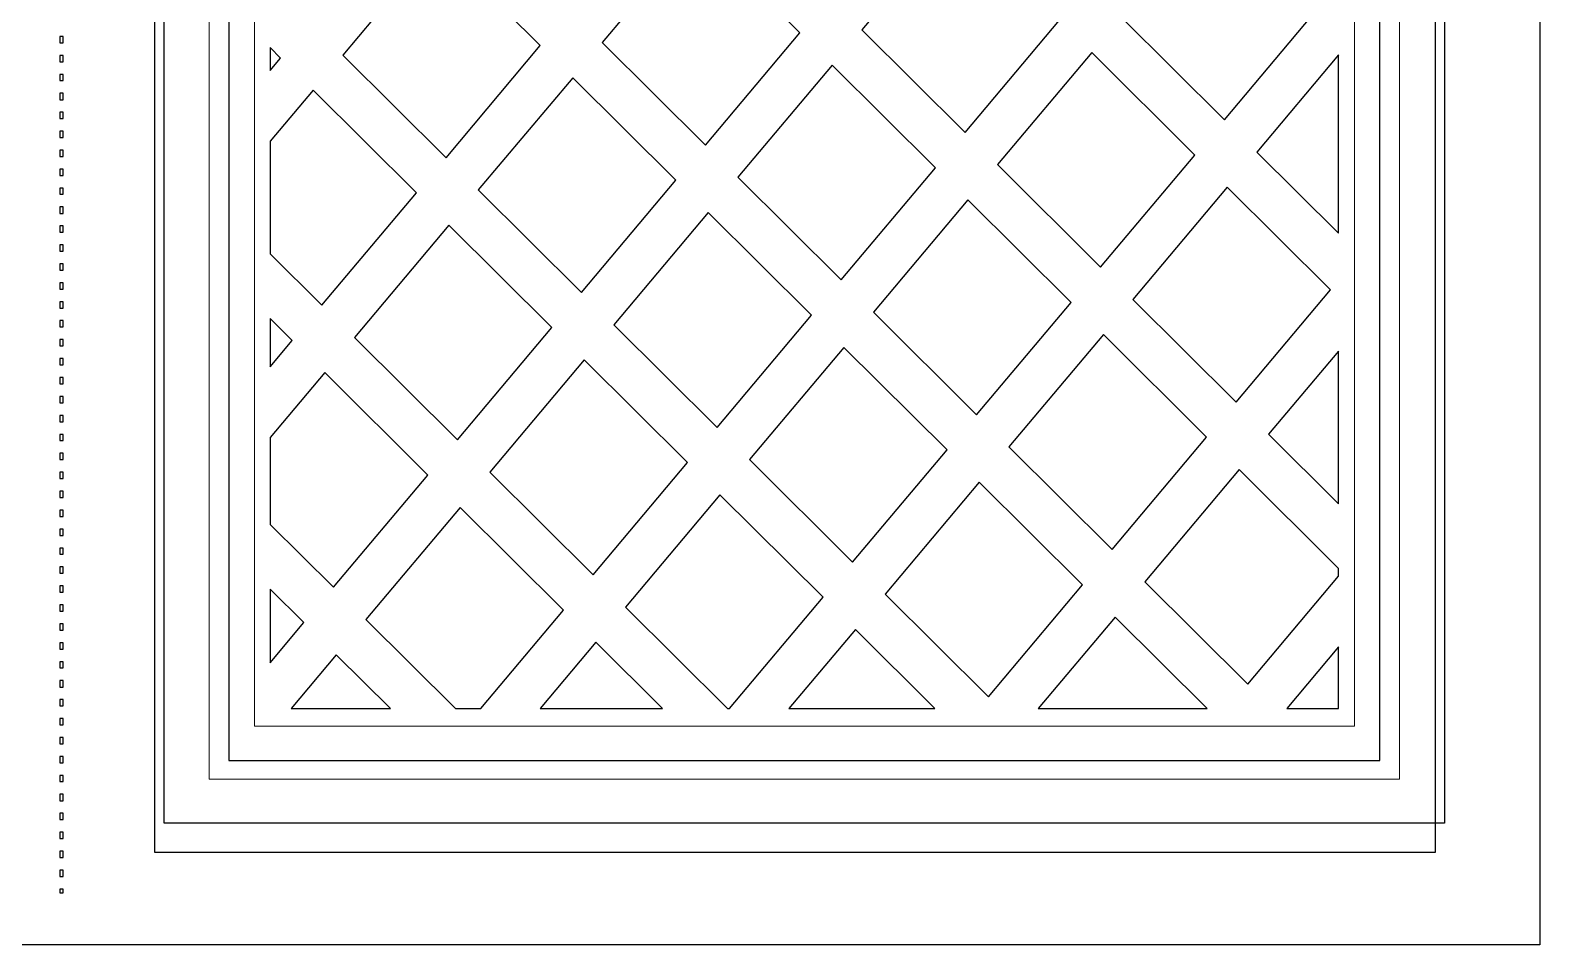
# Model space of a CAD drawing. Header units: centimetres. Extents: x -12.3 to 12.1, y -16.9 to 16.9.
# Drawn here: x -0.01 to 12.12, y -16.89 to -9.54 of the extents above; entities that cross this region are included whole.
import ezdxf

# ---------------------------------------------------------------- set-up
doc = ezdxf.new("R2010")
doc.units = ezdxf.units.CM
doc.header["$MEASUREMENT"] = 0
doc.layers.add('Layer 1', color=7, linetype='Continuous')

msp = doc.modelspace()

# ---------------------------------------------------------------- linework, layer by layer
at = {"layer": 'Layer 1', "lineweight": 25}
for points, knots in [([(-5.68327, -0.28138), (-8.8405, -0.28138), (-11.408, -2.71497), (-11.62151, -5.81613), (-11.62151, -5.81613), (-11.62151, -5.81613), (-11.63722, -5.81613), (-11.63722, -5.81613), (-11.63722, -5.81613), (-11.63722, -5.81613), (-11.63722, -16.88811), (-11.63722, -16.88811), (-11.63722, -16.88811), (-11.63722, -16.88811), (0.21198, -16.88811), (0.21198, -16.88811), (0.21198, -16.88811), (0.21198, -16.88811), (0.27068, -16.88811), (0.27068, -16.88811), (0.27068, -16.88811), (0.27068, -16.88811), (12.11988, -16.88811), (12.11988, -16.88811), (12.11988, -16.88811), (12.11988, -16.88811), (12.11988, -5.81613), (12.11988, -5.81613), (12.11988, -5.81613), (12.11988, -5.81613), (12.10417, -5.81613), (12.10417, -5.81613), (12.10417, -5.81613), (11.89065, -2.71496), (9.32316, -0.28138), (6.16593, -0.28138), (6.16593, -0.28138), (3.06202, -0.28138), (0.52932, -2.6329), (0.24174, -5.65904), (0.24174, -5.65904), (-0.0458, -2.63287), (-2.57933, -0.28138), (-5.68327, -0.28138)], [0, 0, 0, 0, 0.08333333, 0.08333333, 0.08333333, 0.08333333, 0.16666667, 0.16666667, 0.16666667, 0.16666667, 0.25, 0.25, 0.25, 0.25, 0.33333333, 0.33333333, 0.33333333, 0.33333333, 0.41666667, 0.41666667, 0.41666667, 0.41666667, 0.5, 0.5, 0.5, 0.5, 0.58333333, 0.58333333, 0.58333333, 0.58333333, 0.66666667, 0.66666667, 0.66666667, 0.66666667, 0.75, 0.75, 0.75, 0.75, 0.83333333, 0.83333333, 0.83333333, 0.83333333, 1, 1, 1, 1]), ([(6.21084, -1.43572), (3.48283, -1.43572), (1.26407, -3.55706), (1.07958, -6.26023), (1.07958, -6.26023), (1.07958, -6.26023), (1.06635, -6.26023), (1.06635, -6.26023), (1.06635, -6.26023), (1.06635, -6.26023), (1.06635, -15.91091), (1.06635, -15.91091), (1.06635, -15.91091), (1.06635, -15.91091), (11.35533, -15.91091), (11.35533, -15.91091), (11.35533, -15.91091), (11.35533, -15.91091), (11.35533, -6.26023), (11.35533, -6.26023), (11.35533, -6.26023), (11.35533, -6.26023), (11.3421, -6.26023), (11.3421, -6.26023), (11.3421, -6.26023), (11.15761, -3.55706), (8.93885, -1.43572), (6.21084, -1.43572)], [0, 0, 0, 0, 0.125, 0.125, 0.125, 0.125, 0.25, 0.25, 0.25, 0.25, 0.375, 0.375, 0.375, 0.375, 0.5, 0.5, 0.5, 0.5, 0.625, 0.625, 0.625, 0.625, 0.75, 0.75, 0.75, 0.75, 1, 1, 1, 1]), ([(6.13489, -1.67106), (3.40688, -1.67106), (1.18812, -3.7924), (1.00362, -6.49557), (1.00362, -6.49557), (1.00362, -6.49557), (0.99039, -6.49557), (0.99039, -6.49557), (0.99039, -6.49557), (0.99039, -6.49557), (0.99039, -16.14624), (0.99039, -16.14624), (0.99039, -16.14624), (0.99039, -16.14624), (11.27937, -16.14624), (11.27937, -16.14624), (11.27937, -16.14624), (11.27937, -16.14624), (11.27937, -6.49557), (11.27937, -6.49557), (11.27937, -6.49557), (11.27937, -6.49557), (11.26614, -6.49557), (11.26614, -6.49557), (11.26614, -6.49557), (11.08165, -3.7924), (8.86289, -1.67106), (6.13488, -1.67106), (6.13488, -1.67106), (6.13488, -1.67106), (6.13489, -1.67106), (6.13489, -1.67106)], [0, 0, 0, 0, 0.11111111, 0.11111111, 0.11111111, 0.11111111, 0.22222222, 0.22222222, 0.22222222, 0.22222222, 0.33333333, 0.33333333, 0.33333333, 0.33333333, 0.44444444, 0.44444444, 0.44444444, 0.44444444, 0.55555556, 0.55555556, 0.55555556, 0.55555556, 0.66666667, 0.66666667, 0.66666667, 0.66666667, 0.77777778, 0.77777778, 0.77777778, 0.77777778, 1, 1, 1, 1]), ([(6.21084, -1.93925), (8.66319, -1.93925), (10.65784, -3.91316), (10.82368, -6.42807), (10.82368, -6.42807), (10.82368, -6.42807), (10.83526, -6.42807), (10.83526, -6.42807), (10.83526, -6.42807), (10.83526, -6.42807), (10.83526, -15.40736), (10.83526, -15.40736), (10.83526, -15.40736), (10.83526, -15.40736), (1.58642, -15.40736), (1.58642, -15.40736), (1.58642, -15.40736), (1.58642, -15.40736), (1.58642, -6.42807), (1.58642, -6.42807), (1.58642, -6.42807), (1.58642, -6.42807), (1.598, -6.42807), (1.598, -6.42807), (1.598, -6.42807), (1.76385, -3.91316), (3.75849, -1.93925), (6.21085, -1.93925), (6.21085, -1.93925), (6.21085, -1.93925), (6.21084, -1.93925), (6.21084, -1.93925)], [0, 0, 0, 0, 0.11111111, 0.11111111, 0.11111111, 0.11111111, 0.22222222, 0.22222222, 0.22222222, 0.22222222, 0.33333333, 0.33333333, 0.33333333, 0.33333333, 0.44444444, 0.44444444, 0.44444444, 0.44444444, 0.55555556, 0.55555556, 0.55555556, 0.55555556, 0.66666667, 0.66666667, 0.66666667, 0.66666667, 0.77777778, 0.77777778, 0.77777778, 0.77777778, 1, 1, 1, 1]), ([(9.51621, -8.53059), (9.51621, -8.53059), (10.34469, -9.35576), (10.34469, -9.35576), (10.34469, -9.35576), (10.34469, -9.35576), (9.58649, -10.25782), (9.58649, -10.25782), (9.58649, -10.25782), (9.58649, -10.25782), (8.75719, -9.43348), (8.75719, -9.43348), (8.75719, -9.43348), (8.75719, -9.43348), (9.51621, -8.53059), (9.51621, -8.53059)], [0, 0, 0, 0, 0.2, 0.2, 0.2, 0.2, 0.4, 0.4, 0.4, 0.4, 0.6, 0.6, 0.6, 0.6, 1, 1, 1, 1]), ([(7.42931, -8.63311), (7.42931, -8.63311), (8.25944, -9.45745), (8.25944, -9.45745), (8.25944, -9.45745), (8.25944, -9.45745), (7.50124, -10.35869), (7.50124, -10.35869), (7.50124, -10.35869), (7.50124, -10.35869), (6.67194, -9.53435), (6.67194, -9.53435), (6.67194, -9.53435), (6.67194, -9.53435), (7.42931, -8.63311), (7.42931, -8.63311)], [0, 0, 0, 0, 0.2, 0.2, 0.2, 0.2, 0.4, 0.4, 0.4, 0.4, 0.6, 0.6, 0.6, 0.6, 1, 1, 1, 1]), ([(3.25799, -8.83569), (3.25799, -8.83569), (4.08812, -9.66086), (4.08812, -9.66086), (4.08812, -9.66086), (4.08812, -9.66086), (3.33075, -10.5621), (3.33075, -10.5621), (3.33075, -10.5621), (3.33075, -10.5621), (2.50062, -9.73693), (2.50062, -9.73693), (2.50062, -9.73693), (2.50062, -9.73693), (3.25799, -8.83569), (3.25799, -8.83569)], [0, 0, 0, 0, 0.2, 0.2, 0.2, 0.2, 0.4, 0.4, 0.4, 0.4, 0.6, 0.6, 0.6, 0.6, 1, 1, 1, 1]), ([(5.34489, -8.73399), (5.34489, -8.73399), (6.17337, -9.55833), (6.17337, -9.55833), (6.17337, -9.55833), (6.17337, -9.55833), (5.41517, -10.46122), (5.41517, -10.46122), (5.41517, -10.46122), (5.41517, -10.46122), (4.58669, -9.63688), (4.58669, -9.63688), (4.58669, -9.63688), (4.58669, -9.63688), (5.34489, -8.73399), (5.34489, -8.73399)], [0, 0, 0, 0, 0.2, 0.2, 0.2, 0.2, 0.4, 0.4, 0.4, 0.4, 0.6, 0.6, 0.6, 0.6, 1, 1, 1, 1]), ([(0.22851, -9.5881), (0.22851, -9.5881), (0.25497, -9.5881), (0.25497, -9.5881), (0.25497, -9.5881), (0.25497, -9.5881), (0.25497, -9.63853), (0.25497, -9.63853), (0.25497, -9.63853), (0.25497, -9.63853), (0.22851, -9.63853), (0.22851, -9.63853), (0.22851, -9.63853), (0.22851, -9.63853), (0.22851, -9.5881), (0.22851, -9.5881)], [0, 0, 0, 0, 0.2, 0.2, 0.2, 0.2, 0.4, 0.4, 0.4, 0.4, 0.6, 0.6, 0.6, 0.6, 1, 1, 1, 1]), ([(1.91854, -9.67739), (1.91854, -9.67739), (2.00205, -9.7609), (2.00205, -9.7609), (2.00205, -9.7609), (2.00205, -9.7609), (1.91854, -9.86095), (1.91854, -9.86095), (1.91854, -9.86095), (1.91854, -9.86095), (1.91854, -9.6774), (1.91854, -9.6774), (1.91854, -9.6774), (1.91854, -9.6774), (1.91854, -9.67739), (1.91854, -9.67739)], [0, 0, 0, 0, 0.2, 0.2, 0.2, 0.2, 0.4, 0.4, 0.4, 0.4, 0.6, 0.6, 0.6, 0.6, 1, 1, 1, 1]), ([(0.22851, -9.74023), (0.22851, -9.74023), (0.25497, -9.74023), (0.25497, -9.74023), (0.25497, -9.74023), (0.25497, -9.74023), (0.25497, -9.79066), (0.25497, -9.79066), (0.25497, -9.79066), (0.25497, -9.79066), (0.22851, -9.79066), (0.22851, -9.79066), (0.22851, -9.79066), (0.22851, -9.79066), (0.22851, -9.74023), (0.22851, -9.74023)], [0, 0, 0, 0, 0.2, 0.2, 0.2, 0.2, 0.4, 0.4, 0.4, 0.4, 0.6, 0.6, 0.6, 0.6, 1, 1, 1, 1]), ([(6.43382, -9.81712), (6.43382, -9.81712), (7.26395, -10.64229), (7.26395, -10.64229), (7.26395, -10.64229), (7.26395, -10.64229), (6.50493, -11.54435), (6.50493, -11.54435), (6.50493, -11.54435), (6.50493, -11.54435), (5.6748, -10.71918), (5.6748, -10.71918), (5.6748, -10.71918), (5.6748, -10.71918), (6.43382, -9.81711), (6.43382, -9.81711), (6.43382, -9.81711), (6.43382, -9.81711), (6.43382, -9.81712), (6.43382, -9.81712)], [0, 0, 0, 0, 0.16666667, 0.16666667, 0.16666667, 0.16666667, 0.33333333, 0.33333333, 0.33333333, 0.33333333, 0.5, 0.5, 0.5, 0.5, 0.66666667, 0.66666667, 0.66666667, 0.66666667, 1, 1, 1, 1]), ([(8.51989, -9.71625), (8.51989, -9.71625), (9.34837, -10.54059), (9.34837, -10.54059), (9.34837, -10.54059), (9.34837, -10.54059), (8.59017, -11.44266), (8.59017, -11.44266), (8.59017, -11.44266), (8.59017, -11.44266), (7.76169, -10.61749), (7.76169, -10.61749), (7.76169, -10.61749), (7.76169, -10.61749), (8.51989, -9.71626), (8.51989, -9.71626), (8.51989, -9.71626), (8.51989, -9.71626), (8.51989, -9.71625), (8.51989, -9.71625)], [0, 0, 0, 0, 0.16666667, 0.16666667, 0.16666667, 0.16666667, 0.33333333, 0.33333333, 0.33333333, 0.33333333, 0.5, 0.5, 0.5, 0.5, 0.66666667, 0.66666667, 0.66666667, 0.66666667, 1, 1, 1, 1]), ([(10.50261, -9.7361), (10.50261, -9.7361), (10.50261, -11.16816), (10.50261, -11.16816), (10.50261, -11.16816), (10.50261, -11.16816), (9.84694, -10.51662), (9.84694, -10.51662), (9.84694, -10.51662), (9.84694, -10.51662), (10.50261, -9.7361), (10.50261, -9.7361)], [0, 0, 0, 0, 0.25, 0.25, 0.25, 0.25, 0.5, 0.5, 0.5, 0.5, 1, 1, 1, 1]), ([(0.22851, -9.89237), (0.22851, -9.89237), (0.25497, -9.89237), (0.25497, -9.89237), (0.25497, -9.89237), (0.25497, -9.89237), (0.25497, -9.9428), (0.25497, -9.9428), (0.25497, -9.9428), (0.25497, -9.9428), (0.22851, -9.9428), (0.22851, -9.9428), (0.22851, -9.9428), (0.22851, -9.9428), (0.22851, -9.89237), (0.22851, -9.89237)], [0, 0, 0, 0, 0.2, 0.2, 0.2, 0.2, 0.4, 0.4, 0.4, 0.4, 0.6, 0.6, 0.6, 0.6, 1, 1, 1, 1]), ([(4.34857, -9.91965), (4.34857, -9.91965), (5.17705, -10.74317), (5.17705, -10.74317), (5.17705, -10.74317), (5.17705, -10.74317), (4.41885, -11.64524), (4.41885, -11.64524), (4.41885, -11.64524), (4.41885, -11.64524), (3.59037, -10.8209), (3.59037, -10.8209), (3.59037, -10.8209), (3.59037, -10.8209), (4.34857, -9.91966), (4.34857, -9.91966), (4.34857, -9.91966), (4.34857, -9.91966), (4.34857, -9.91965), (4.34857, -9.91965)], [0, 0, 0, 0, 0.16666667, 0.16666667, 0.16666667, 0.16666667, 0.33333333, 0.33333333, 0.33333333, 0.33333333, 0.5, 0.5, 0.5, 0.5, 0.66666667, 0.66666667, 0.66666667, 0.66666667, 1, 1, 1, 1]), ([(0.22851, -10.0445), (0.22851, -10.0445), (0.25497, -10.0445), (0.25497, -10.0445), (0.25497, -10.0445), (0.25497, -10.0445), (0.25497, -10.09576), (0.25497, -10.09576), (0.25497, -10.09576), (0.25497, -10.09576), (0.22851, -10.09576), (0.22851, -10.09576), (0.22851, -10.09576), (0.22851, -10.09576), (0.22851, -10.0445), (0.22851, -10.0445)], [0, 0, 0, 0, 0.2, 0.2, 0.2, 0.2, 0.4, 0.4, 0.4, 0.4, 0.6, 0.6, 0.6, 0.6, 1, 1, 1, 1]), ([(2.2625, -10.0197), (2.2625, -10.0197), (3.09263, -10.84569), (3.09263, -10.84569), (3.09263, -10.84569), (3.09263, -10.84569), (2.33361, -11.74776), (2.33361, -11.74776), (2.33361, -11.74776), (2.33361, -11.74776), (1.91854, -11.33517), (1.91854, -11.33517), (1.91854, -11.33517), (1.91854, -11.33517), (1.91854, -10.42897), (1.91854, -10.42897), (1.91854, -10.42897), (1.91854, -10.42897), (2.2625, -10.01969), (2.2625, -10.01969), (2.2625, -10.01969), (2.2625, -10.01969), (2.2625, -10.0197), (2.2625, -10.0197)], [0, 0, 0, 0, 0.14285714, 0.14285714, 0.14285714, 0.14285714, 0.28571429, 0.28571429, 0.28571429, 0.28571429, 0.42857143, 0.42857143, 0.42857143, 0.42857143, 0.57142857, 0.57142857, 0.57142857, 0.57142857, 0.71428571, 0.71428571, 0.71428571, 0.71428571, 1, 1, 1, 1]), ([(0.22851, -10.19664), (0.22851, -10.19664), (0.25497, -10.19664), (0.25497, -10.19664), (0.25497, -10.19664), (0.25497, -10.19664), (0.25497, -10.2479), (0.25497, -10.2479), (0.25497, -10.2479), (0.25497, -10.2479), (0.22851, -10.2479), (0.22851, -10.2479), (0.22851, -10.2479), (0.22851, -10.2479), (0.22851, -10.19664), (0.22851, -10.19664)], [0, 0, 0, 0, 0.2, 0.2, 0.2, 0.2, 0.4, 0.4, 0.4, 0.4, 0.6, 0.6, 0.6, 0.6, 1, 1, 1, 1]), ([(0.22851, -10.34877), (0.22851, -10.34877), (0.25497, -10.34877), (0.25497, -10.34877), (0.25497, -10.34877), (0.25497, -10.34877), (0.25497, -10.40003), (0.25497, -10.40003), (0.25497, -10.40003), (0.25497, -10.40003), (0.22851, -10.40003), (0.22851, -10.40003), (0.22851, -10.40003), (0.22851, -10.40003), (0.22851, -10.34877), (0.22851, -10.34877)], [0, 0, 0, 0, 0.2, 0.2, 0.2, 0.2, 0.4, 0.4, 0.4, 0.4, 0.6, 0.6, 0.6, 0.6, 1, 1, 1, 1]), ([(0.22851, -10.50173), (0.22851, -10.50173), (0.25497, -10.50173), (0.25497, -10.50173), (0.25497, -10.50173), (0.25497, -10.50173), (0.25497, -10.55217), (0.25497, -10.55217), (0.25497, -10.55217), (0.25497, -10.55217), (0.22851, -10.55217), (0.22851, -10.55217), (0.22851, -10.55217), (0.22851, -10.55217), (0.22851, -10.50173), (0.22851, -10.50173)], [0, 0, 0, 0, 0.2, 0.2, 0.2, 0.2, 0.4, 0.4, 0.4, 0.4, 0.6, 0.6, 0.6, 0.6, 1, 1, 1, 1]), ([(0.22851, -10.65387), (0.22851, -10.65387), (0.25497, -10.65387), (0.25497, -10.65387), (0.25497, -10.65387), (0.25497, -10.65387), (0.25497, -10.70431), (0.25497, -10.70431), (0.25497, -10.70431), (0.25497, -10.70431), (0.22851, -10.70431), (0.22851, -10.70431), (0.22851, -10.70431), (0.22851, -10.70431), (0.22851, -10.65387), (0.22851, -10.65387)], [0, 0, 0, 0, 0.2, 0.2, 0.2, 0.2, 0.4, 0.4, 0.4, 0.4, 0.6, 0.6, 0.6, 0.6, 1, 1, 1, 1]), ([(0.22851, -10.806), (0.22851, -10.806), (0.25497, -10.806), (0.25497, -10.806), (0.25497, -10.806), (0.25497, -10.806), (0.25497, -10.85644), (0.25497, -10.85644), (0.25497, -10.85644), (0.25497, -10.85644), (0.22851, -10.85644), (0.22851, -10.85644), (0.22851, -10.85644), (0.22851, -10.85644), (0.22851, -10.806), (0.22851, -10.806)], [0, 0, 0, 0, 0.2, 0.2, 0.2, 0.2, 0.4, 0.4, 0.4, 0.4, 0.6, 0.6, 0.6, 0.6, 1, 1, 1, 1]), ([(7.52357, -10.90109), (7.52357, -10.90109), (8.35287, -11.72543), (8.35287, -11.72543), (8.35287, -11.72543), (8.35287, -11.72543), (7.59467, -12.62832), (7.59467, -12.62832), (7.59467, -12.62832), (7.59467, -12.62832), (6.76537, -11.80315), (6.76537, -11.80315), (6.76537, -11.80315), (6.76537, -11.80315), (7.52357, -10.90108), (7.52357, -10.90108), (7.52357, -10.90108), (7.52357, -10.90108), (7.52357, -10.90109), (7.52357, -10.90109)], [0, 0, 0, 0, 0.16666667, 0.16666667, 0.16666667, 0.16666667, 0.33333333, 0.33333333, 0.33333333, 0.33333333, 0.5, 0.5, 0.5, 0.5, 0.66666667, 0.66666667, 0.66666667, 0.66666667, 1, 1, 1, 1]), ([(9.60882, -10.79939), (9.60882, -10.79939), (10.43812, -11.62456), (10.43812, -11.62456), (10.43812, -11.62456), (10.43812, -11.62456), (9.68075, -12.52579), (9.68075, -12.52579), (9.68075, -12.52579), (9.68075, -12.52579), (8.85062, -11.70145), (8.85062, -11.70145), (8.85062, -11.70145), (8.85062, -11.70145), (9.60882, -10.79938), (9.60882, -10.79938), (9.60882, -10.79938), (9.60882, -10.79938), (9.60882, -10.79939), (9.60882, -10.79939)], [0, 0, 0, 0, 0.16666667, 0.16666667, 0.16666667, 0.16666667, 0.33333333, 0.33333333, 0.33333333, 0.33333333, 0.5, 0.5, 0.5, 0.5, 0.66666667, 0.66666667, 0.66666667, 0.66666667, 1, 1, 1, 1]), ([(0.22851, -10.95814), (0.22851, -10.95814), (0.25497, -10.95814), (0.25497, -10.95814), (0.25497, -10.95814), (0.25497, -10.95814), (0.25497, -11.00941), (0.25497, -11.00941), (0.25497, -11.00941), (0.25497, -11.00941), (0.22851, -11.00941), (0.22851, -11.00941), (0.22851, -11.00941), (0.22851, -11.00941), (0.22851, -10.95814), (0.22851, -10.95814)], [0, 0, 0, 0, 0.2, 0.2, 0.2, 0.2, 0.4, 0.4, 0.4, 0.4, 0.6, 0.6, 0.6, 0.6, 1, 1, 1, 1]), ([(5.4375, -11.00196), (5.4375, -11.00196), (6.2668, -11.82795), (6.2668, -11.82795), (6.2668, -11.82795), (6.2668, -11.82795), (5.50943, -12.72919), (5.50943, -12.72919), (5.50943, -12.72919), (5.50943, -12.72919), (4.68013, -11.90402), (4.68013, -11.90402), (4.68013, -11.90402), (4.68013, -11.90402), (5.4375, -11.00196), (5.4375, -11.00196)], [0, 0, 0, 0, 0.2, 0.2, 0.2, 0.2, 0.4, 0.4, 0.4, 0.4, 0.6, 0.6, 0.6, 0.6, 1, 1, 1, 1]), ([(0.22851, -11.11027), (0.22851, -11.11027), (0.25497, -11.11027), (0.25497, -11.11027), (0.25497, -11.11027), (0.25497, -11.11027), (0.25497, -11.16154), (0.25497, -11.16154), (0.25497, -11.16154), (0.25497, -11.16154), (0.22851, -11.16154), (0.22851, -11.16154), (0.22851, -11.16154), (0.22851, -11.16154), (0.22851, -11.11027), (0.22851, -11.11027)], [0, 0, 0, 0, 0.2, 0.2, 0.2, 0.2, 0.4, 0.4, 0.4, 0.4, 0.6, 0.6, 0.6, 0.6, 1, 1, 1, 1]), ([(3.35225, -11.10449), (3.35225, -11.10449), (4.18155, -11.92801), (4.18155, -11.92801), (4.18155, -11.92801), (4.18155, -11.92801), (3.42335, -12.8309), (3.42335, -12.8309), (3.42335, -12.8309), (3.42335, -12.8309), (2.59405, -12.00656), (2.59405, -12.00656), (2.59405, -12.00656), (2.59405, -12.00656), (3.35225, -11.1045), (3.35225, -11.1045), (3.35225, -11.1045), (3.35225, -11.1045), (3.35225, -11.10449), (3.35225, -11.10449)], [0, 0, 0, 0, 0.16666667, 0.16666667, 0.16666667, 0.16666667, 0.33333333, 0.33333333, 0.33333333, 0.33333333, 0.5, 0.5, 0.5, 0.5, 0.66666667, 0.66666667, 0.66666667, 0.66666667, 1, 1, 1, 1]), ([(0.22851, -11.26241), (0.22851, -11.26241), (0.25497, -11.26241), (0.25497, -11.26241), (0.25497, -11.26241), (0.25497, -11.26241), (0.25497, -11.31368), (0.25497, -11.31368), (0.25497, -11.31368), (0.25497, -11.31368), (0.22851, -11.31368), (0.22851, -11.31368), (0.22851, -11.31368), (0.22851, -11.31368), (0.22851, -11.26241), (0.22851, -11.26241)], [0, 0, 0, 0, 0.2, 0.2, 0.2, 0.2, 0.4, 0.4, 0.4, 0.4, 0.6, 0.6, 0.6, 0.6, 1, 1, 1, 1]), ([(0.22851, -11.41537), (0.22851, -11.41537), (0.25497, -11.41537), (0.25497, -11.41537), (0.25497, -11.41537), (0.25497, -11.41537), (0.25497, -11.46581), (0.25497, -11.46581), (0.25497, -11.46581), (0.25497, -11.46581), (0.22851, -11.46581), (0.22851, -11.46581), (0.22851, -11.46581), (0.22851, -11.46581), (0.22851, -11.41537), (0.22851, -11.41537)], [0, 0, 0, 0, 0.2, 0.2, 0.2, 0.2, 0.4, 0.4, 0.4, 0.4, 0.6, 0.6, 0.6, 0.6, 1, 1, 1, 1]), ([(0.22851, -11.56751), (0.22851, -11.56751), (0.25497, -11.56751), (0.25497, -11.56751), (0.25497, -11.56751), (0.25497, -11.56751), (0.25497, -11.61795), (0.25497, -11.61795), (0.25497, -11.61795), (0.25497, -11.61795), (0.22851, -11.61795), (0.22851, -11.61795), (0.22851, -11.61795), (0.22851, -11.61795), (0.22851, -11.56751), (0.22851, -11.56751)], [0, 0, 0, 0, 0.2, 0.2, 0.2, 0.2, 0.4, 0.4, 0.4, 0.4, 0.6, 0.6, 0.6, 0.6, 1, 1, 1, 1]), ([(0.22851, -11.71964), (0.22851, -11.71964), (0.25497, -11.71964), (0.25497, -11.71964), (0.25497, -11.71964), (0.25497, -11.71964), (0.25497, -11.77008), (0.25497, -11.77008), (0.25497, -11.77008), (0.25497, -11.77008), (0.22851, -11.77008), (0.22851, -11.77008), (0.22851, -11.77008), (0.22851, -11.77008), (0.22851, -11.71964), (0.22851, -11.71964)], [0, 0, 0, 0, 0.2, 0.2, 0.2, 0.2, 0.4, 0.4, 0.4, 0.4, 0.6, 0.6, 0.6, 0.6, 1, 1, 1, 1]), ([(0.22851, -11.87178), (0.22851, -11.87178), (0.25497, -11.87178), (0.25497, -11.87178), (0.25497, -11.87178), (0.25497, -11.87178), (0.25497, -11.92222), (0.25497, -11.92222), (0.25497, -11.92222), (0.25497, -11.92222), (0.22851, -11.92222), (0.22851, -11.92222), (0.22851, -11.92222), (0.22851, -11.92222), (0.22851, -11.87178), (0.22851, -11.87178)], [0, 0, 0, 0, 0.2, 0.2, 0.2, 0.2, 0.4, 0.4, 0.4, 0.4, 0.6, 0.6, 0.6, 0.6, 1, 1, 1, 1]), ([(1.91854, -11.85524), (1.91854, -11.85524), (2.09548, -12.03135), (2.09548, -12.03135), (2.09548, -12.03135), (2.09548, -12.03135), (1.91854, -12.24219), (1.91854, -12.24219), (1.91854, -12.24219), (1.91854, -12.24219), (1.91854, -11.85524), (1.91854, -11.85524)], [0, 0, 0, 0, 0.25, 0.25, 0.25, 0.25, 0.5, 0.5, 0.5, 0.5, 1, 1, 1, 1]), ([(8.61332, -11.98423), (8.61332, -11.98423), (9.44262, -12.8094), (9.44262, -12.8094), (9.44262, -12.8094), (9.44262, -12.8094), (8.6836, -13.71147), (8.6836, -13.71147), (8.6836, -13.71147), (8.6836, -13.71147), (7.8543, -12.88713), (7.8543, -12.88713), (7.8543, -12.88713), (7.8543, -12.88713), (8.61332, -11.98424), (8.61332, -11.98424), (8.61332, -11.98424), (8.61332, -11.98424), (8.61332, -11.98423), (8.61332, -11.98423)], [0, 0, 0, 0, 0.16666667, 0.16666667, 0.16666667, 0.16666667, 0.33333333, 0.33333333, 0.33333333, 0.33333333, 0.5, 0.5, 0.5, 0.5, 0.66666667, 0.66666667, 0.66666667, 0.66666667, 1, 1, 1, 1]), ([(0.22851, -12.02392), (0.22851, -12.02392), (0.25497, -12.02392), (0.25497, -12.02392), (0.25497, -12.02392), (0.25497, -12.02392), (0.25497, -12.07518), (0.25497, -12.07518), (0.25497, -12.07518), (0.25497, -12.07518), (0.22851, -12.07518), (0.22851, -12.07518), (0.22851, -12.07518), (0.22851, -12.07518), (0.22851, -12.02392), (0.22851, -12.02392)], [0, 0, 0, 0, 0.2, 0.2, 0.2, 0.2, 0.4, 0.4, 0.4, 0.4, 0.6, 0.6, 0.6, 0.6, 1, 1, 1, 1]), ([(6.52725, -12.08675), (6.52725, -12.08675), (7.35655, -12.91027), (7.35655, -12.91027), (7.35655, -12.91027), (7.35655, -12.91027), (6.59835, -13.81233), (6.59835, -13.81233), (6.59835, -13.81233), (6.59835, -13.81233), (5.76905, -12.98799), (5.76905, -12.98799), (5.76905, -12.98799), (5.76905, -12.98799), (6.52725, -12.08675), (6.52725, -12.08675)], [0, 0, 0, 0, 0.2, 0.2, 0.2, 0.2, 0.4, 0.4, 0.4, 0.4, 0.6, 0.6, 0.6, 0.6, 1, 1, 1, 1]), ([(10.50261, -12.11652), (10.50261, -12.11652), (10.50261, -13.34435), (10.50261, -13.34435), (10.50261, -13.34435), (10.50261, -13.34435), (9.94037, -12.78459), (9.94037, -12.78459), (9.94037, -12.78459), (9.94037, -12.78459), (10.50261, -12.11652), (10.50261, -12.11652)], [0, 0, 0, 0, 0.25, 0.25, 0.25, 0.25, 0.5, 0.5, 0.5, 0.5, 1, 1, 1, 1]), ([(0.22851, -12.17605), (0.22851, -12.17605), (0.25497, -12.17605), (0.25497, -12.17605), (0.25497, -12.17605), (0.25497, -12.17605), (0.25497, -12.22731), (0.25497, -12.22731), (0.25497, -12.22731), (0.25497, -12.22731), (0.22851, -12.22731), (0.22851, -12.22731), (0.22851, -12.22731), (0.22851, -12.22731), (0.22851, -12.17605), (0.22851, -12.17605)], [0, 0, 0, 0, 0.2, 0.2, 0.2, 0.2, 0.4, 0.4, 0.4, 0.4, 0.6, 0.6, 0.6, 0.6, 1, 1, 1, 1]), ([(4.442, -12.1868), (4.442, -12.1868), (5.2713, -13.01279), (5.2713, -13.01279), (5.2713, -13.01279), (5.2713, -13.01279), (4.51228, -13.91485), (4.51228, -13.91485), (4.51228, -13.91485), (4.51228, -13.91485), (3.68298, -13.08968), (3.68298, -13.08968), (3.68298, -13.08968), (3.68298, -13.08968), (4.442, -12.18679), (4.442, -12.18679), (4.442, -12.18679), (4.442, -12.18679), (4.442, -12.1868), (4.442, -12.1868)], [0, 0, 0, 0, 0.16666667, 0.16666667, 0.16666667, 0.16666667, 0.33333333, 0.33333333, 0.33333333, 0.33333333, 0.5, 0.5, 0.5, 0.5, 0.66666667, 0.66666667, 0.66666667, 0.66666667, 1, 1, 1, 1]), ([(0.22851, -12.32901), (0.22851, -12.32901), (0.25497, -12.32901), (0.25497, -12.32901), (0.25497, -12.32901), (0.25497, -12.32901), (0.25497, -12.37944), (0.25497, -12.37944), (0.25497, -12.37944), (0.25497, -12.37944), (0.22851, -12.37944), (0.22851, -12.37944), (0.22851, -12.37944), (0.22851, -12.37944), (0.22851, -12.32901), (0.22851, -12.32901)], [0, 0, 0, 0, 0.2, 0.2, 0.2, 0.2, 0.4, 0.4, 0.4, 0.4, 0.6, 0.6, 0.6, 0.6, 1, 1, 1, 1]), ([(2.35593, -12.28933), (2.35593, -12.28933), (3.18523, -13.11367), (3.18523, -13.11367), (3.18523, -13.11367), (3.18523, -13.11367), (2.42703, -14.01491), (2.42703, -14.01491), (2.42703, -14.01491), (2.42703, -14.01491), (1.91853, -13.50972), (1.91853, -13.50972), (1.91853, -13.50972), (1.91853, -13.50972), (1.91853, -12.81023), (1.91853, -12.81023), (1.91853, -12.81023), (1.91853, -12.81023), (2.35592, -12.28933), (2.35592, -12.28933), (2.35592, -12.28933), (2.35592, -12.28933), (2.35593, -12.28933), (2.35593, -12.28933)], [0, 0, 0, 0, 0.14285714, 0.14285714, 0.14285714, 0.14285714, 0.28571429, 0.28571429, 0.28571429, 0.28571429, 0.42857143, 0.42857143, 0.42857143, 0.42857143, 0.57142857, 0.57142857, 0.57142857, 0.57142857, 0.71428571, 0.71428571, 0.71428571, 0.71428571, 1, 1, 1, 1]), ([(0.22851, -12.48115), (0.22851, -12.48115), (0.25497, -12.48115), (0.25497, -12.48115), (0.25497, -12.48115), (0.25497, -12.48115), (0.25497, -12.53158), (0.25497, -12.53158), (0.25497, -12.53158), (0.25497, -12.53158), (0.22851, -12.53158), (0.22851, -12.53158), (0.22851, -12.53158), (0.22851, -12.53158), (0.22851, -12.48115), (0.22851, -12.48115)], [0, 0, 0, 0, 0.2, 0.2, 0.2, 0.2, 0.4, 0.4, 0.4, 0.4, 0.6, 0.6, 0.6, 0.6, 1, 1, 1, 1]), ([(0.22851, -12.63329), (0.22851, -12.63329), (0.25497, -12.63329), (0.25497, -12.63329), (0.25497, -12.63329), (0.25497, -12.63329), (0.25497, -12.68372), (0.25497, -12.68372), (0.25497, -12.68372), (0.25497, -12.68372), (0.22851, -12.68372), (0.22851, -12.68372), (0.22851, -12.68372), (0.22851, -12.68372), (0.22851, -12.63329), (0.22851, -12.63329)], [0, 0, 0, 0, 0.2, 0.2, 0.2, 0.2, 0.4, 0.4, 0.4, 0.4, 0.6, 0.6, 0.6, 0.6, 1, 1, 1, 1]), ([(0.22851, -12.78542), (0.22851, -12.78542), (0.25497, -12.78542), (0.25497, -12.78542), (0.25497, -12.78542), (0.25497, -12.78542), (0.25497, -12.83585), (0.25497, -12.83585), (0.25497, -12.83585), (0.25497, -12.83585), (0.22851, -12.83585), (0.22851, -12.83585), (0.22851, -12.83585), (0.22851, -12.83585), (0.22851, -12.78542), (0.22851, -12.78542)], [0, 0, 0, 0, 0.2, 0.2, 0.2, 0.2, 0.4, 0.4, 0.4, 0.4, 0.6, 0.6, 0.6, 0.6, 1, 1, 1, 1]), ([(0.22851, -12.93756), (0.22851, -12.93756), (0.25497, -12.93756), (0.25497, -12.93756), (0.25497, -12.93756), (0.25497, -12.93756), (0.25497, -12.98882), (0.25497, -12.98882), (0.25497, -12.98882), (0.25497, -12.98882), (0.22851, -12.98882), (0.22851, -12.98882), (0.22851, -12.98882), (0.22851, -12.98882), (0.22851, -12.93756), (0.22851, -12.93756)], [0, 0, 0, 0, 0.2, 0.2, 0.2, 0.2, 0.4, 0.4, 0.4, 0.4, 0.6, 0.6, 0.6, 0.6, 1, 1, 1, 1]), ([(0.22851, -13.08969), (0.22851, -13.08969), (0.25497, -13.08969), (0.25497, -13.08969), (0.25497, -13.08969), (0.25497, -13.08969), (0.25497, -13.14095), (0.25497, -13.14095), (0.25497, -13.14095), (0.25497, -13.14095), (0.22851, -13.14095), (0.22851, -13.14095), (0.22851, -13.14095), (0.22851, -13.14095), (0.22851, -13.08969), (0.22851, -13.08969)], [0, 0, 0, 0, 0.2, 0.2, 0.2, 0.2, 0.4, 0.4, 0.4, 0.4, 0.6, 0.6, 0.6, 0.6, 1, 1, 1, 1]), ([(9.70307, -13.06819), (9.70307, -13.06819), (10.50261, -13.8636), (10.50261, -13.8636), (10.50261, -13.8636), (10.50261, -13.8636), (10.50261, -13.92644), (10.50261, -13.92644), (10.50261, -13.92644), (10.50261, -13.92644), (9.77335, -14.7946), (9.77335, -14.7946), (9.77335, -14.7946), (9.77335, -14.7946), (8.94487, -13.97026), (8.94487, -13.97026), (8.94487, -13.97026), (8.94487, -13.97026), (9.70307, -13.06819), (9.70307, -13.06819)], [0, 0, 0, 0, 0.16666667, 0.16666667, 0.16666667, 0.16666667, 0.33333333, 0.33333333, 0.33333333, 0.33333333, 0.5, 0.5, 0.5, 0.5, 0.66666667, 0.66666667, 0.66666667, 0.66666667, 1, 1, 1, 1]), ([(7.61617, -13.16907), (7.61617, -13.16907), (8.4463, -13.99424), (8.4463, -13.99424), (8.4463, -13.99424), (8.4463, -13.99424), (7.68893, -14.89631), (7.68893, -14.89631), (7.68893, -14.89631), (7.68893, -14.89631), (6.8588, -14.07031), (6.8588, -14.07031), (6.8588, -14.07031), (6.8588, -14.07031), (7.61617, -13.16908), (7.61617, -13.16908), (7.61617, -13.16908), (7.61617, -13.16908), (7.61617, -13.16907), (7.61617, -13.16907)], [0, 0, 0, 0, 0.16666667, 0.16666667, 0.16666667, 0.16666667, 0.33333333, 0.33333333, 0.33333333, 0.33333333, 0.5, 0.5, 0.5, 0.5, 0.66666667, 0.66666667, 0.66666667, 0.66666667, 1, 1, 1, 1]), ([(0.22851, -13.24265), (0.22851, -13.24265), (0.25497, -13.24265), (0.25497, -13.24265), (0.25497, -13.24265), (0.25497, -13.24265), (0.25497, -13.29308), (0.25497, -13.29308), (0.25497, -13.29308), (0.25497, -13.29308), (0.22851, -13.29308), (0.22851, -13.29308), (0.22851, -13.29308), (0.22851, -13.29308), (0.22851, -13.24265), (0.22851, -13.24265)], [0, 0, 0, 0, 0.2, 0.2, 0.2, 0.2, 0.4, 0.4, 0.4, 0.4, 0.6, 0.6, 0.6, 0.6, 1, 1, 1, 1]), ([(5.53175, -13.27159), (5.53175, -13.27159), (6.36023, -14.09511), (6.36023, -14.09511), (6.36023, -14.09511), (6.36023, -14.09511), (5.60865, -14.9889), (5.60865, -14.9889), (5.60865, -14.9889), (5.60865, -14.9889), (5.59377, -14.9889), (5.59377, -14.9889), (5.59377, -14.9889), (5.59377, -14.9889), (4.77356, -14.17365), (4.77356, -14.17365), (4.77356, -14.17365), (4.77356, -14.17365), (5.53176, -13.27159), (5.53176, -13.27159), (5.53176, -13.27159), (5.53176, -13.27159), (5.53175, -13.27159), (5.53175, -13.27159)], [0, 0, 0, 0, 0.14285714, 0.14285714, 0.14285714, 0.14285714, 0.28571429, 0.28571429, 0.28571429, 0.28571429, 0.42857143, 0.42857143, 0.42857143, 0.42857143, 0.57142857, 0.57142857, 0.57142857, 0.57142857, 0.71428571, 0.71428571, 0.71428571, 0.71428571, 1, 1, 1, 1]), ([(0.22851, -13.39479), (0.22851, -13.39479), (0.25497, -13.39479), (0.25497, -13.39479), (0.25497, -13.39479), (0.25497, -13.39479), (0.25497, -13.44522), (0.25497, -13.44522), (0.25497, -13.44522), (0.25497, -13.44522), (0.22851, -13.44522), (0.22851, -13.44522), (0.22851, -13.44522), (0.22851, -13.44522), (0.22851, -13.39479), (0.22851, -13.39479)], [0, 0, 0, 0, 0.2, 0.2, 0.2, 0.2, 0.4, 0.4, 0.4, 0.4, 0.6, 0.6, 0.6, 0.6, 1, 1, 1, 1]), ([(3.44485, -13.37246), (3.44485, -13.37246), (4.27498, -14.19763), (4.27498, -14.19763), (4.27498, -14.19763), (4.27498, -14.19763), (3.61021, -14.9889), (3.61021, -14.9889), (3.61021, -14.9889), (3.61021, -14.9889), (3.40598, -14.9889), (3.40598, -14.9889), (3.40598, -14.9889), (3.40598, -14.9889), (2.68747, -14.2737), (2.68747, -14.2737), (2.68747, -14.2737), (2.68747, -14.2737), (3.44484, -13.37246), (3.44484, -13.37246), (3.44484, -13.37246), (3.44484, -13.37246), (3.44485, -13.37246), (3.44485, -13.37246)], [0, 0, 0, 0, 0.14285714, 0.14285714, 0.14285714, 0.14285714, 0.28571429, 0.28571429, 0.28571429, 0.28571429, 0.42857143, 0.42857143, 0.42857143, 0.42857143, 0.57142857, 0.57142857, 0.57142857, 0.57142857, 0.71428571, 0.71428571, 0.71428571, 0.71428571, 1, 1, 1, 1]), ([(0.22851, -13.54692), (0.22851, -13.54692), (0.25497, -13.54692), (0.25497, -13.54692), (0.25497, -13.54692), (0.25497, -13.54692), (0.25497, -13.59735), (0.25497, -13.59735), (0.25497, -13.59735), (0.25497, -13.59735), (0.22851, -13.59735), (0.22851, -13.59735), (0.22851, -13.59735), (0.22851, -13.59735), (0.22851, -13.54692), (0.22851, -13.54692)], [0, 0, 0, 0, 0.2, 0.2, 0.2, 0.2, 0.4, 0.4, 0.4, 0.4, 0.6, 0.6, 0.6, 0.6, 1, 1, 1, 1]), ([(0.22851, -13.69906), (0.22851, -13.69906), (0.25497, -13.69906), (0.25497, -13.69906), (0.25497, -13.69906), (0.25497, -13.69906), (0.25497, -13.74949), (0.25497, -13.74949), (0.25497, -13.74949), (0.25497, -13.74949), (0.22851, -13.74949), (0.22851, -13.74949), (0.22851, -13.74949), (0.22851, -13.74949), (0.22851, -13.69906), (0.22851, -13.69906)], [0, 0, 0, 0, 0.2, 0.2, 0.2, 0.2, 0.4, 0.4, 0.4, 0.4, 0.6, 0.6, 0.6, 0.6, 1, 1, 1, 1]), ([(0.22851, -13.85119), (0.22851, -13.85119), (0.25497, -13.85119), (0.25497, -13.85119), (0.25497, -13.85119), (0.25497, -13.85119), (0.25497, -13.90245), (0.25497, -13.90245), (0.25497, -13.90245), (0.25497, -13.90245), (0.22851, -13.90245), (0.22851, -13.90245), (0.22851, -13.90245), (0.22851, -13.90245), (0.22851, -13.85119), (0.22851, -13.85119)], [0, 0, 0, 0, 0.2, 0.2, 0.2, 0.2, 0.4, 0.4, 0.4, 0.4, 0.6, 0.6, 0.6, 0.6, 1, 1, 1, 1]), ([(0.22851, -14.00333), (0.22851, -14.00333), (0.25497, -14.00333), (0.25497, -14.00333), (0.25497, -14.00333), (0.25497, -14.00333), (0.25497, -14.05459), (0.25497, -14.05459), (0.25497, -14.05459), (0.25497, -14.05459), (0.22851, -14.05459), (0.22851, -14.05459), (0.22851, -14.05459), (0.22851, -14.05459), (0.22851, -14.00333), (0.22851, -14.00333)], [0, 0, 0, 0, 0.2, 0.2, 0.2, 0.2, 0.4, 0.4, 0.4, 0.4, 0.6, 0.6, 0.6, 0.6, 1, 1, 1, 1]), ([(1.91854, -14.02979), (1.91854, -14.02979), (2.18891, -14.29851), (2.18891, -14.29851), (2.18891, -14.29851), (2.18891, -14.29851), (1.91854, -14.62097), (1.91854, -14.62097), (1.91854, -14.62097), (1.91854, -14.62097), (1.91854, -14.02979), (1.91854, -14.02979)], [0, 0, 0, 0, 0.25, 0.25, 0.25, 0.25, 0.5, 0.5, 0.5, 0.5, 1, 1, 1, 1]), ([(0.22851, -14.15629), (0.22851, -14.15629), (0.25497, -14.15629), (0.25497, -14.15629), (0.25497, -14.15629), (0.25497, -14.15629), (0.25497, -14.20673), (0.25497, -14.20673), (0.25497, -14.20673), (0.25497, -14.20673), (0.22851, -14.20673), (0.22851, -14.20673), (0.22851, -14.20673), (0.22851, -14.20673), (0.22851, -14.15629), (0.22851, -14.15629)], [0, 0, 0, 0, 0.2, 0.2, 0.2, 0.2, 0.4, 0.4, 0.4, 0.4, 0.6, 0.6, 0.6, 0.6, 1, 1, 1, 1]), ([(0.22851, -14.30843), (0.22851, -14.30843), (0.25497, -14.30843), (0.25497, -14.30843), (0.25497, -14.30843), (0.25497, -14.30843), (0.25497, -14.35887), (0.25497, -14.35887), (0.25497, -14.35887), (0.25497, -14.35887), (0.22851, -14.35887), (0.22851, -14.35887), (0.22851, -14.35887), (0.22851, -14.35887), (0.22851, -14.30843), (0.22851, -14.30843)], [0, 0, 0, 0, 0.2, 0.2, 0.2, 0.2, 0.4, 0.4, 0.4, 0.4, 0.6, 0.6, 0.6, 0.6, 1, 1, 1, 1]), ([(8.70675, -14.25386), (8.70675, -14.25386), (9.44593, -14.9889), (9.44593, -14.9889), (9.44593, -14.9889), (9.44593, -14.9889), (8.08829, -14.9889), (8.08829, -14.9889), (8.08829, -14.9889), (8.08829, -14.9889), (8.70675, -14.25386), (8.70675, -14.25386)], [0, 0, 0, 0, 0.25, 0.25, 0.25, 0.25, 0.5, 0.5, 0.5, 0.5, 1, 1, 1, 1]), ([(6.62068, -14.3539), (6.62068, -14.3539), (7.25899, -14.9889), (7.25899, -14.9889), (7.25899, -14.9889), (7.25899, -14.9889), (6.08656, -14.9889), (6.08656, -14.9889), (6.08656, -14.9889), (6.08656, -14.9889), (6.62069, -14.3539), (6.62069, -14.3539), (6.62069, -14.3539), (6.62069, -14.3539), (6.62068, -14.3539), (6.62068, -14.3539)], [0, 0, 0, 0, 0.2, 0.2, 0.2, 0.2, 0.4, 0.4, 0.4, 0.4, 0.6, 0.6, 0.6, 0.6, 1, 1, 1, 1]), ([(0.22851, -14.46056), (0.22851, -14.46056), (0.25497, -14.46056), (0.25497, -14.46056), (0.25497, -14.46056), (0.25497, -14.46056), (0.25497, -14.511), (0.25497, -14.511), (0.25497, -14.511), (0.25497, -14.511), (0.22851, -14.511), (0.22851, -14.511), (0.22851, -14.511), (0.22851, -14.511), (0.22851, -14.46056), (0.22851, -14.46056)], [0, 0, 0, 0, 0.2, 0.2, 0.2, 0.2, 0.4, 0.4, 0.4, 0.4, 0.6, 0.6, 0.6, 0.6, 1, 1, 1, 1]), ([(4.53543, -14.45643), (4.53543, -14.45643), (5.07038, -14.9889), (5.07038, -14.9889), (5.07038, -14.9889), (5.07038, -14.9889), (4.08729, -14.9889), (4.08729, -14.9889), (4.08729, -14.9889), (4.08729, -14.9889), (4.53543, -14.45643), (4.53543, -14.45643)], [0, 0, 0, 0, 0.25, 0.25, 0.25, 0.25, 0.5, 0.5, 0.5, 0.5, 1, 1, 1, 1]), ([(10.50261, -14.49446), (10.50261, -14.49446), (10.50261, -14.9889), (10.50261, -14.9889), (10.50261, -14.9889), (10.50261, -14.9889), (10.08754, -14.9889), (10.08754, -14.9889), (10.08754, -14.9889), (10.08754, -14.9889), (10.50261, -14.49446), (10.50261, -14.49446)], [0, 0, 0, 0, 0.25, 0.25, 0.25, 0.25, 0.5, 0.5, 0.5, 0.5, 1, 1, 1, 1]), ([(0.22851, -14.6127), (0.22851, -14.6127), (0.25497, -14.6127), (0.25497, -14.6127), (0.25497, -14.6127), (0.25497, -14.6127), (0.25497, -14.66314), (0.25497, -14.66314), (0.25497, -14.66314), (0.25497, -14.66314), (0.22851, -14.66314), (0.22851, -14.66314), (0.22851, -14.66314), (0.22851, -14.66314), (0.22851, -14.6127), (0.22851, -14.6127)], [0, 0, 0, 0, 0.2, 0.2, 0.2, 0.2, 0.4, 0.4, 0.4, 0.4, 0.6, 0.6, 0.6, 0.6, 1, 1, 1, 1]), ([(2.44936, -14.5573), (2.44936, -14.5573), (2.88344, -14.9889), (2.88344, -14.9889), (2.88344, -14.9889), (2.88344, -14.9889), (2.08556, -14.9889), (2.08556, -14.9889), (2.08556, -14.9889), (2.08556, -14.9889), (2.44936, -14.5573), (2.44936, -14.5573)], [0, 0, 0, 0, 0.25, 0.25, 0.25, 0.25, 0.5, 0.5, 0.5, 0.5, 1, 1, 1, 1]), ([(0.22851, -14.76483), (0.22851, -14.76483), (0.25497, -14.76483), (0.25497, -14.76483), (0.25497, -14.76483), (0.25497, -14.76483), (0.25497, -14.8161), (0.25497, -14.8161), (0.25497, -14.8161), (0.25497, -14.8161), (0.22851, -14.8161), (0.22851, -14.8161), (0.22851, -14.8161), (0.22851, -14.8161), (0.22851, -14.76483), (0.22851, -14.76483)], [0, 0, 0, 0, 0.2, 0.2, 0.2, 0.2, 0.4, 0.4, 0.4, 0.4, 0.6, 0.6, 0.6, 0.6, 1, 1, 1, 1]), ([(0.22851, -14.91697), (0.22851, -14.91697), (0.25497, -14.91697), (0.25497, -14.91697), (0.25497, -14.91697), (0.25497, -14.91697), (0.25497, -14.96824), (0.25497, -14.96824), (0.25497, -14.96824), (0.25497, -14.96824), (0.22851, -14.96824), (0.22851, -14.96824), (0.22851, -14.96824), (0.22851, -14.96824), (0.22851, -14.91697), (0.22851, -14.91697)], [0, 0, 0, 0, 0.2, 0.2, 0.2, 0.2, 0.4, 0.4, 0.4, 0.4, 0.6, 0.6, 0.6, 0.6, 1, 1, 1, 1]), ([(0.22851, -15.06993), (0.22851, -15.06993), (0.25497, -15.06993), (0.25497, -15.06993), (0.25497, -15.06993), (0.25497, -15.06993), (0.25497, -15.12037), (0.25497, -15.12037), (0.25497, -15.12037), (0.25497, -15.12037), (0.22851, -15.12037), (0.22851, -15.12037), (0.22851, -15.12037), (0.22851, -15.12037), (0.22851, -15.06993), (0.22851, -15.06993)], [0, 0, 0, 0, 0.2, 0.2, 0.2, 0.2, 0.4, 0.4, 0.4, 0.4, 0.6, 0.6, 0.6, 0.6, 1, 1, 1, 1]), ([(0.22851, -15.22207), (0.22851, -15.22207), (0.25497, -15.22207), (0.25497, -15.22207), (0.25497, -15.22207), (0.25497, -15.22207), (0.25497, -15.27251), (0.25497, -15.27251), (0.25497, -15.27251), (0.25497, -15.27251), (0.22851, -15.27251), (0.22851, -15.27251), (0.22851, -15.27251), (0.22851, -15.27251), (0.22851, -15.22207), (0.22851, -15.22207)], [0, 0, 0, 0, 0.2, 0.2, 0.2, 0.2, 0.4, 0.4, 0.4, 0.4, 0.6, 0.6, 0.6, 0.6, 1, 1, 1, 1]), ([(0.22851, -15.3742), (0.22851, -15.3742), (0.25497, -15.3742), (0.25497, -15.3742), (0.25497, -15.3742), (0.25497, -15.3742), (0.25497, -15.42464), (0.25497, -15.42464), (0.25497, -15.42464), (0.25497, -15.42464), (0.22851, -15.42464), (0.22851, -15.42464), (0.22851, -15.42464), (0.22851, -15.42464), (0.22851, -15.3742), (0.22851, -15.3742)], [0, 0, 0, 0, 0.2, 0.2, 0.2, 0.2, 0.4, 0.4, 0.4, 0.4, 0.6, 0.6, 0.6, 0.6, 1, 1, 1, 1]), ([(0.22851, -15.52634), (0.22851, -15.52634), (0.25497, -15.52634), (0.25497, -15.52634), (0.25497, -15.52634), (0.25497, -15.52634), (0.25497, -15.57678), (0.25497, -15.57678), (0.25497, -15.57678), (0.25497, -15.57678), (0.22851, -15.57678), (0.22851, -15.57678), (0.22851, -15.57678), (0.22851, -15.57678), (0.22851, -15.52634), (0.22851, -15.52634)], [0, 0, 0, 0, 0.2, 0.2, 0.2, 0.2, 0.4, 0.4, 0.4, 0.4, 0.6, 0.6, 0.6, 0.6, 1, 1, 1, 1]), ([(0.22851, -15.67847), (0.22851, -15.67847), (0.25497, -15.67847), (0.25497, -15.67847), (0.25497, -15.67847), (0.25497, -15.67847), (0.25497, -15.72973), (0.25497, -15.72973), (0.25497, -15.72973), (0.25497, -15.72973), (0.22851, -15.72973), (0.22851, -15.72973), (0.22851, -15.72973), (0.22851, -15.72973), (0.22851, -15.67847), (0.22851, -15.67847)], [0, 0, 0, 0, 0.2, 0.2, 0.2, 0.2, 0.4, 0.4, 0.4, 0.4, 0.6, 0.6, 0.6, 0.6, 1, 1, 1, 1]), ([(0.22851, -15.83061), (0.22851, -15.83061), (0.25497, -15.83061), (0.25497, -15.83061), (0.25497, -15.83061), (0.25497, -15.83061), (0.25497, -15.88187), (0.25497, -15.88187), (0.25497, -15.88187), (0.25497, -15.88187), (0.22851, -15.88187), (0.22851, -15.88187), (0.22851, -15.88187), (0.22851, -15.88187), (0.22851, -15.83061), (0.22851, -15.83061)], [0, 0, 0, 0, 0.2, 0.2, 0.2, 0.2, 0.4, 0.4, 0.4, 0.4, 0.6, 0.6, 0.6, 0.6, 1, 1, 1, 1]), ([(0.22851, -15.98357), (0.22851, -15.98357), (0.25497, -15.98357), (0.25497, -15.98357), (0.25497, -15.98357), (0.25497, -15.98357), (0.25497, -16.034), (0.25497, -16.034), (0.25497, -16.034), (0.25497, -16.034), (0.22851, -16.034), (0.22851, -16.034), (0.22851, -16.034), (0.22851, -16.034), (0.22851, -15.98357), (0.22851, -15.98357)], [0, 0, 0, 0, 0.2, 0.2, 0.2, 0.2, 0.4, 0.4, 0.4, 0.4, 0.6, 0.6, 0.6, 0.6, 1, 1, 1, 1]), ([(0.22851, -16.13571), (0.22851, -16.13571), (0.25497, -16.13571), (0.25497, -16.13571), (0.25497, -16.13571), (0.25497, -16.13571), (0.25497, -16.18614), (0.25497, -16.18614), (0.25497, -16.18614), (0.25497, -16.18614), (0.22851, -16.18614), (0.22851, -16.18614), (0.22851, -16.18614), (0.22851, -16.18614), (0.22851, -16.13571), (0.22851, -16.13571)], [0, 0, 0, 0, 0.2, 0.2, 0.2, 0.2, 0.4, 0.4, 0.4, 0.4, 0.6, 0.6, 0.6, 0.6, 1, 1, 1, 1]), ([(0.22851, -16.28784), (0.22851, -16.28784), (0.25497, -16.28784), (0.25497, -16.28784), (0.25497, -16.28784), (0.25497, -16.28784), (0.25497, -16.33827), (0.25497, -16.33827), (0.25497, -16.33827), (0.25497, -16.33827), (0.22851, -16.33827), (0.22851, -16.33827), (0.22851, -16.33827), (0.22851, -16.33827), (0.22851, -16.28784), (0.22851, -16.28784)], [0, 0, 0, 0, 0.2, 0.2, 0.2, 0.2, 0.4, 0.4, 0.4, 0.4, 0.6, 0.6, 0.6, 0.6, 1, 1, 1, 1]), ([(0.22851, -16.43998), (0.22851, -16.43998), (0.25497, -16.43998), (0.25497, -16.43998), (0.25497, -16.43998), (0.25497, -16.43998), (0.25497, -16.47057), (0.25497, -16.47057), (0.25497, -16.47057), (0.25497, -16.47057), (0.22851, -16.47057), (0.22851, -16.47057), (0.22851, -16.47057), (0.22851, -16.47057), (0.22851, -16.43998), (0.22851, -16.43998)], [0, 0, 0, 0, 0.2, 0.2, 0.2, 0.2, 0.4, 0.4, 0.4, 0.4, 0.6, 0.6, 0.6, 0.6, 1, 1, 1, 1])]:
    msp.add_open_spline(points, degree=3, knots=knots, dxfattribs=at)
at = {"layer": 'Layer 1', "lineweight": 20}
for points in [[(6.21084, -1.79001), (3.67495, -1.79001), (1.61239, -3.80725), (1.4409, -6.37805), (1.4409, -6.37805), (1.4409, -6.37805), (1.4285, -6.37805), (1.4285, -6.37805), (1.4285, -6.37805), (1.4285, -6.37805), (1.4285, -15.55661), (1.4285, -15.55661), (1.4285, -15.55661), (1.4285, -15.55661), (10.99319, -15.55661), (10.99319, -15.55661), (10.99319, -15.55661), (10.99319, -15.55661), (10.99319, -6.37805), (10.99319, -6.37805), (10.99319, -6.37805), (10.99319, -6.37805), (10.98079, -6.37805), (10.98079, -6.37805), (10.98079, -6.37805), (10.8093, -3.80725), (8.74673, -1.79001), (6.21085, -1.79001), (6.21085, -1.79001), (6.21085, -1.79001), (6.21084, -1.79001), (6.21084, -1.79001)], [(6.21084, -2.215), (8.55463, -2.215), (10.46096, -4.10834), (10.61946, -6.52026), (10.61946, -6.52026), (10.61946, -6.52026), (10.63104, -6.52026), (10.63104, -6.52026), (10.63104, -6.52026), (10.63104, -6.52026), (10.63104, -15.13079), (10.63104, -15.13079), (10.63104, -15.13079), (10.63104, -15.13079), (1.79065, -15.13079), (1.79065, -15.13079), (1.79065, -15.13079), (1.79065, -15.13079), (1.79065, -6.52026), (1.79065, -6.52026), (1.79065, -6.52026), (1.79065, -6.52026), (1.80223, -6.52026), (1.80223, -6.52026), (1.80223, -6.52026), (1.96073, -4.10833), (3.86706, -2.215), (6.21085, -2.215), (6.21085, -2.215), (6.21085, -2.215), (6.21084, -2.215), (6.21084, -2.215)]]:
    msp.add_open_spline(points, degree=3, knots=[0, 0, 0, 0, 0.11111111, 0.11111111, 0.11111111, 0.11111111, 0.22222222, 0.22222222, 0.22222222, 0.22222222, 0.33333333, 0.33333333, 0.33333333, 0.33333333, 0.44444444, 0.44444444, 0.44444444, 0.44444444, 0.55555556, 0.55555556, 0.55555556, 0.55555556, 0.66666667, 0.66666667, 0.66666667, 0.66666667, 0.77777778, 0.77777778, 0.77777778, 0.77777778, 1, 1, 1, 1], dxfattribs=at)

doc.saveas('drawing.dxf')
